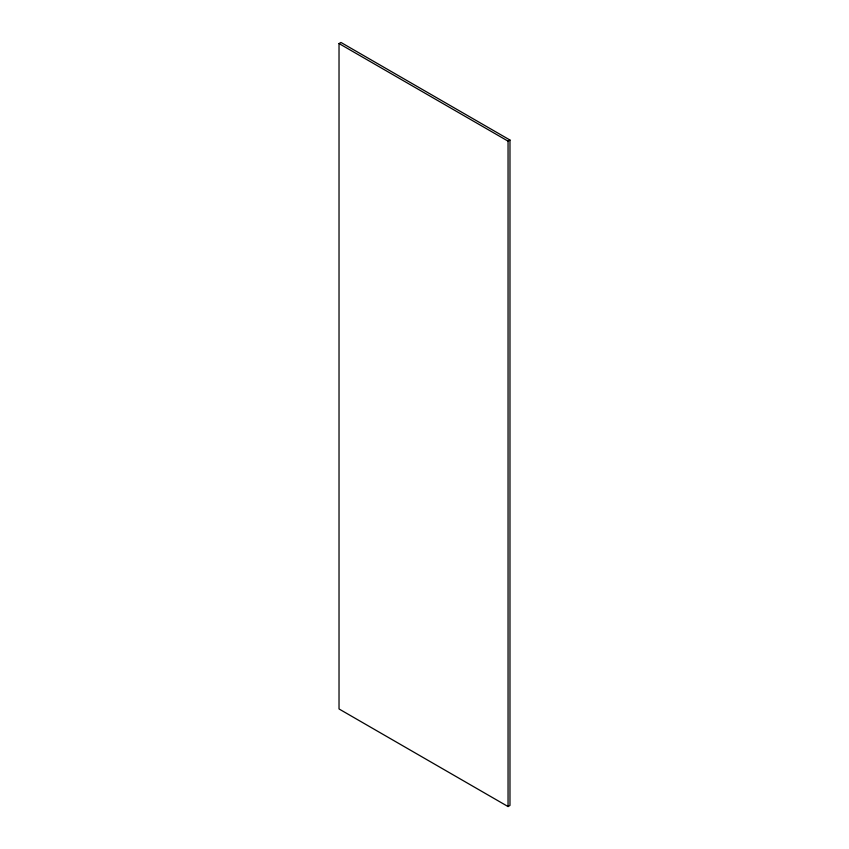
<?xml version="1.0" encoding="UTF-8"?>
<svg xmlns="http://www.w3.org/2000/svg" width="849" height="849" viewBox="0 0 849 849"><rect width="100%" height="100%" fill="white"/><g stroke="black" fill="none" stroke-linecap="round" stroke-linejoin="round"><path stroke-width="1.27" d="M339.027 43.554L340.948 42.45L509.973 140.043L509.973 805.446L508.052 806.55L339.027 708.957L339.027 43.554L508.052 141.146L509.973 140.043M508.052 141.146L508.052 806.55"/></g></svg>
